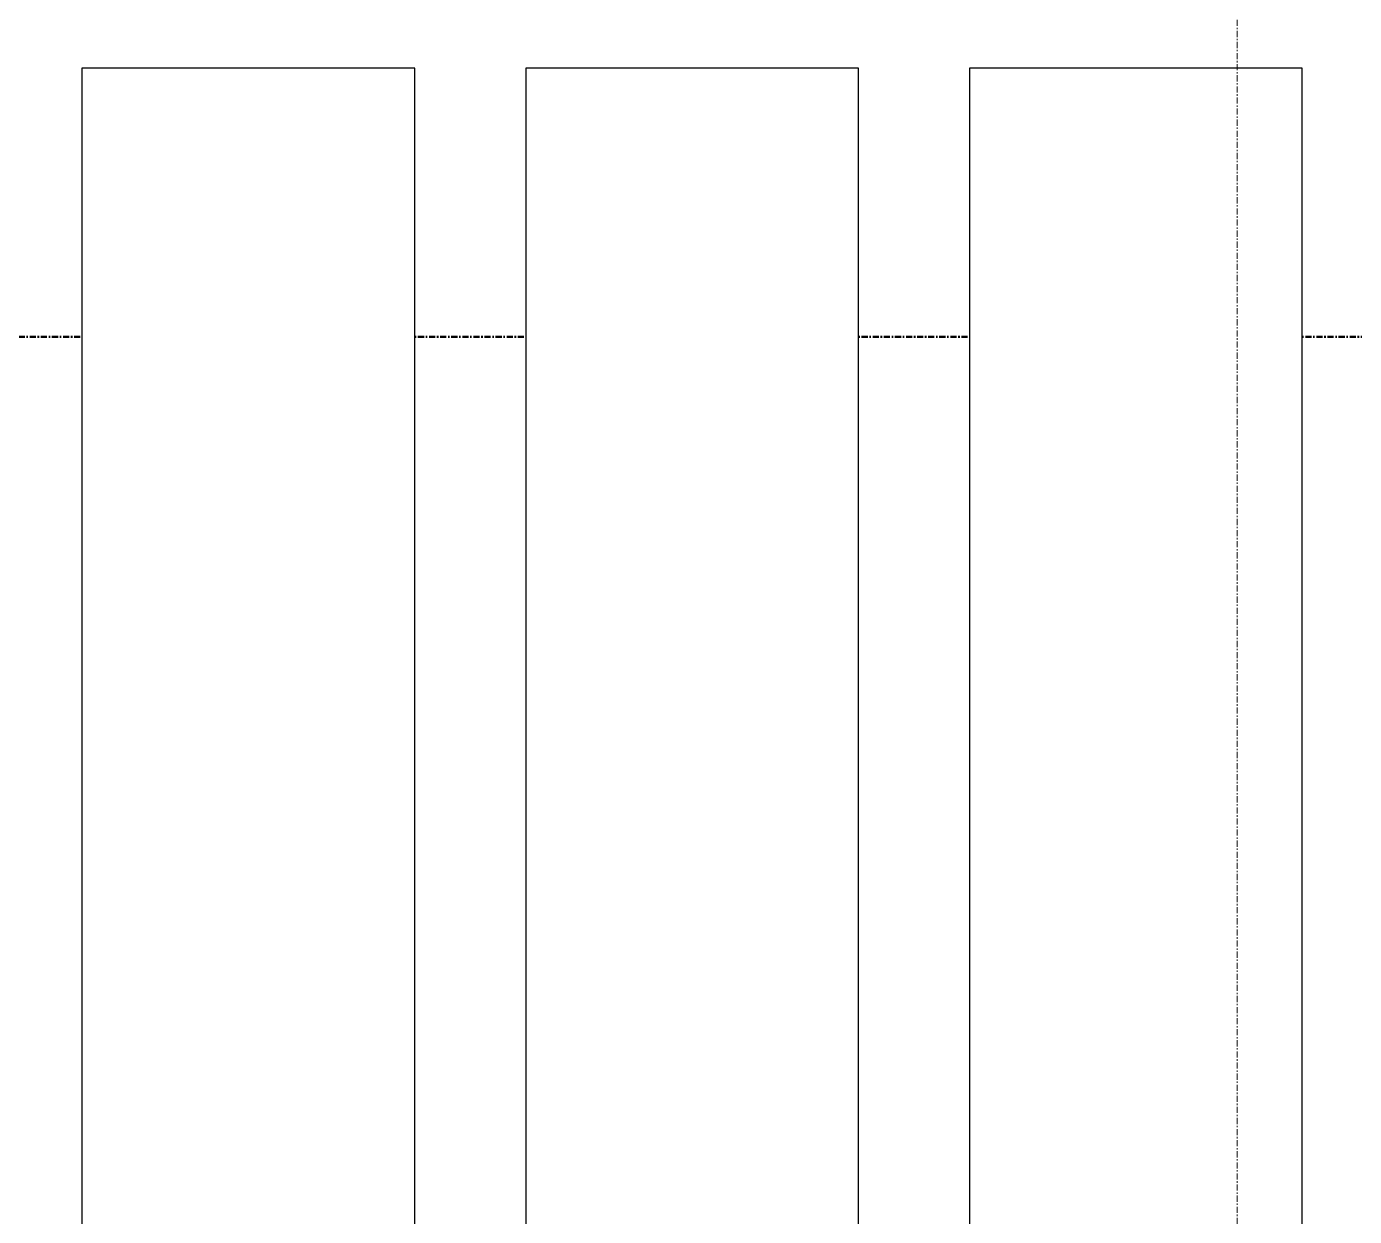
# Model space of a CAD drawing. Header units: millimetres. Extents: x -726012 to -647389, y -20772 to 18805.
# Drawn here: x -711574 to -710377, y -2391 to -1318 of the extents above; entities that cross this region are included whole.
import ezdxf
from ezdxf.xclip import XClip

# ---------------------------------------------------------------- set-up
doc = ezdxf.new("R2010")
doc.units = ezdxf.units.MM
doc.header["$XCLIPFRAME"] = 0
doc.linetypes.add('DPA_Grid _ Level 100', pattern=[10, 5.5, -1.6, 1.3, -1.6])
doc.layers.add('000 - WIPEOUT', color=250, linetype='Continuous')
doc.layers.add('A11_ALU.SOLID SHEET', color=2, linetype='Continuous')
doc.layers.add('G-ANNO-SECL', color=3, linetype='Continuous', lineweight=9)
doc.layers.add('S-GRID', color=251, linetype='Continuous', lineweight=9)

# ---------------------------------------------------------------- blocks, each defined once
blk = doc.blocks.new('*U1258')
at = {"color": 3}
for points in [[(-900, 4150), (900, 4150), (900, 3850), (-900, 3850)], [(-900, 3750), (900, 3750), (900, 3450), (-900, 3450)], [(-900, 3350), (900, 3350), (900, 3050), (-900, 3050)]]:
    blk.add_wipeout(points, dxfattribs=at).dxf.layer = '000 - WIPEOUT'
at = {"layer": 'A11_ALU.SOLID SHEET', "color": 0, "linetype": 'ByBlock'}
for points in [[(-900, 3850), (900, 3850), (900, 4150), (-900, 4150)], [(-900, 3450), (900, 3450), (900, 3750), (-900, 3750)], [(-900, 3050), (900, 3050), (900, 3350), (-900, 3350)]]:
    blk.add_lwpolyline(points, close=True, dxfattribs=at)
blk = doc.blocks.new('*U1287')
at = {"layer": 'A11_ALU.SOLID SHEET', "color": 0, "linetype": 'ByBlock', "rotation": 90}
blk.add_blockref('*U1258', (37308.5, -5835), dxfattribs=at)
blk = doc.blocks.new('*U1069')
at = {"layer": 'S-GRID', "linetype": 'DPA_Grid _ Level 100'}
blk.add_line((-34200, -12746.5), (-34200, 25446.8), dxfattribs=at)

msp = doc.modelspace()

# ---------------------------------------------------------------- linework, layer by layer
at = {"layer": 'G-ANNO-SECL', "linetype": 'DPA_Grid _ Level 100', "lineweight": 50}
msp.add_line((-724201, -1598.3), (-650323, -1598.3), dxfattribs=at)

# ---------------------------------------------------------------- next in the draw order: block references
at = {"layer": 'A11_ALU.SOLID SHEET'}
ref = msp.add_blockref('*U1287', (-744682.4, 3579), dxfattribs=at)
XClip(ref).set_block_clipping_path([(22516.8245944298, -23612.0000696909), (92487.8891097467, 7199.9972603897)])

# ---------------------------------------------------------------- next in the draw order: block references
msp.add_blockref('*U1069', (-676282.4, -7541.4))

doc.saveas('drawing.dxf')
